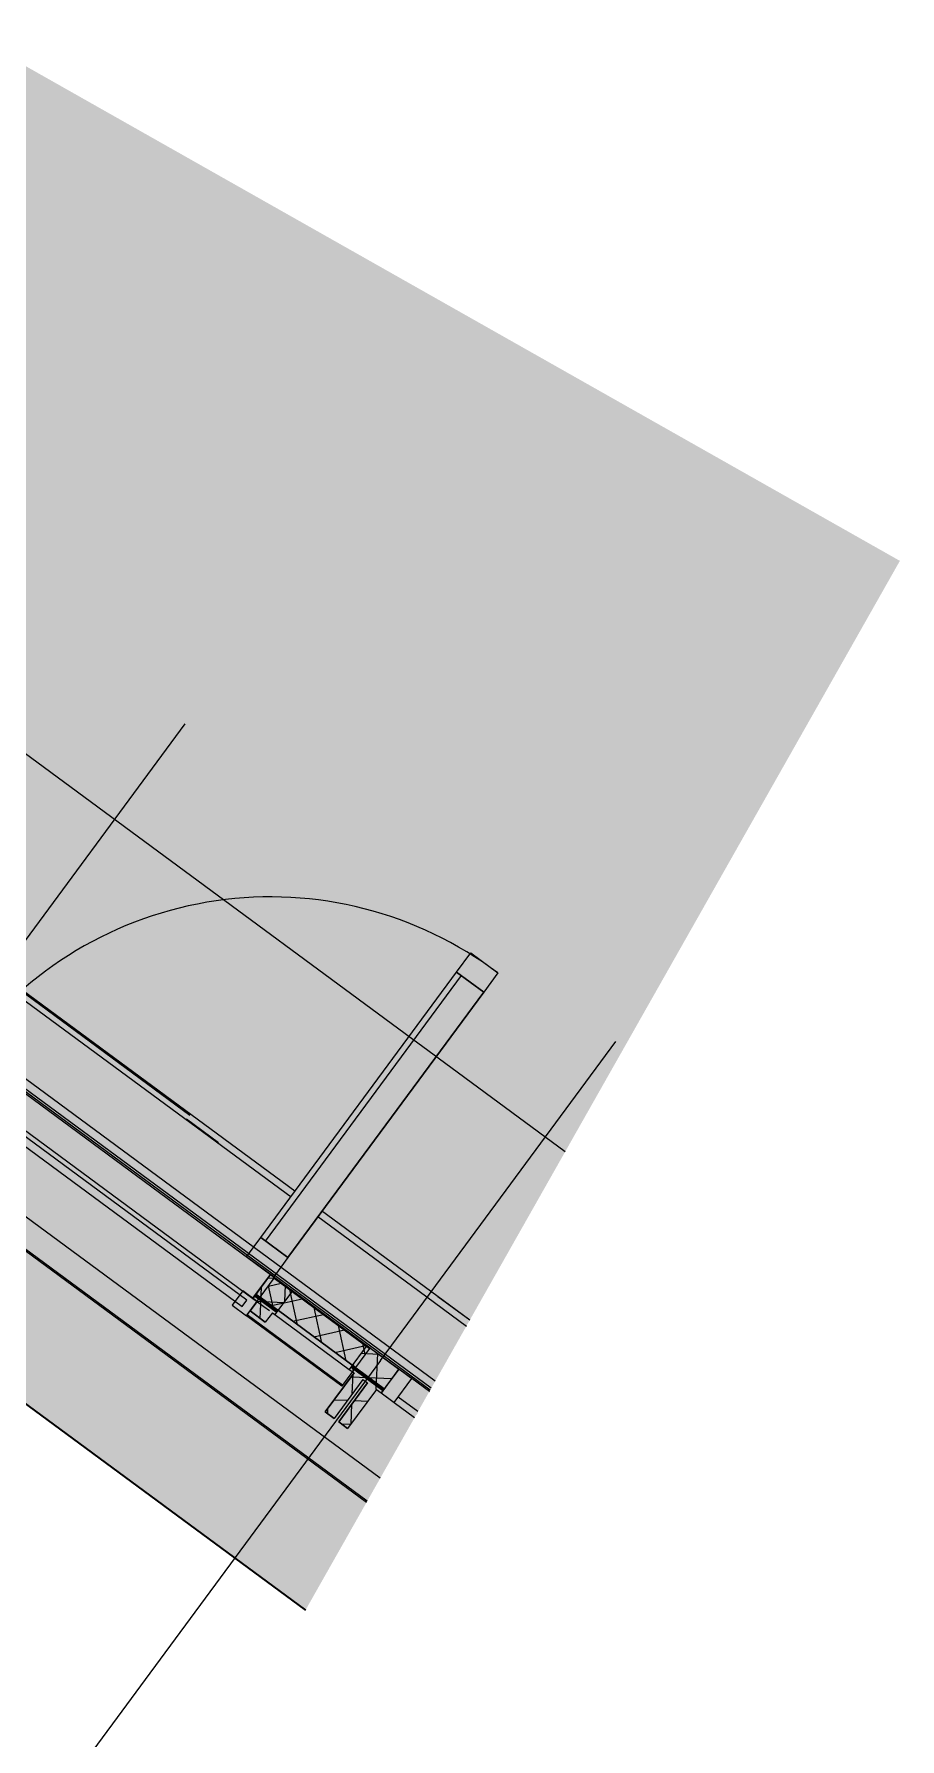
# Model space of a CAD drawing. Header units: metres. Extents: x -36 to 59, y 39 to 183.
# Drawn here: x 16.638 to 18.822, y 149.088 to 153.39 of the extents above; entities that cross this region are included whole.
import ezdxf

# ---------------------------------------------------------------- set-up
doc = ezdxf.new("R2010")
doc.units = ezdxf.units.M
doc.header["$MEASUREMENT"] = 0
for name, pattern in [('Achse', [0.0023, 0.0015, -0.0008]), ('Punktlinie', [0.0035, 0, -0.0035]), ('Strichlinie-über-Schnitt', [0.0023, 0.0008, -0.0015]), ('Strichlinie_ eng', [0.0023, 0.0015, -0.0008]), ('Strichpunktlinie', [0.006703, 0.003528, -0.001764, 0, -0.001411]), ('Wipeout_Contour', [1, 0, -1])]:
    doc.linetypes.add(name, pattern=pattern)
for name, color, linetype in [('00  Raster', 7, 'Continuous'), ('00  Raster Ausbau', 7, 'Continuous'), ('10  Decken', 7, 'Continuous'), ('10  Fassade', 7, 'Continuous'), ('10  Fassade_Deckschraffur', 7, 'Continuous'), ('10  Fassade_Schnittschraffur', 7, 'Continuous'), ('10  Wand Massiv_Deckschraffur', 7, 'Continuous'), ('10  Wand Massiv_Fenster', 7, 'Continuous'), ('20  Absturzsicherung', 7, 'Continuous'), ('Neubau_10  Treppen + Rampen', 7, 'Continuous'), ('Neubau_20  Boden Aufbauten', 7, 'Continuous'), ('Neubau_20  Decke Abhangdecke', 7, 'Continuous'), ('Neubau_50  NUF - Raumstempel', 7, 'Continuous')]:
    doc.layers.add(name, color=color, linetype=linetype)
pattern_1 = [(87.605446, (0, 0), (-0.059947608, 0.002506841), []), (177.605446, (0, 0), (0.002506841, 0.059947608), [])]

msp = doc.modelspace()

# ---------------------------------------------------------------- hatches: boundary and pattern name
at = {"layer": '10  Wand Massiv_Deckschraffur', "linetype": 'Continuous', "lineweight": 0, "true_color": 0xffffff}
msp.add_hatch(color=7, dxfattribs=at).paths.add_polyline_path([(13.7583, 152.6127), (17.5506, 149.816), (17.7367, 150.1447), (13.9808, 152.9145)])

# ---------------------------------------------------------------- linework, layer by layer
at = {"layer": '00  Raster Ausbau', "color": 9, "linetype": 'Achse', "lineweight": 18, "ltscale": 1000}
msp.add_line((16.9183, 149.2386), (16.3248, 148.4338), dxfattribs=at)
at = {"layer": '10  Wand Massiv_Fenster', "color": 7, "linetype": 'Continuous', "lineweight": 25, "ltscale": 1000}
for p, q in [((17.7367, 150.1447), (13.9808, 152.9145)), ((17.5506, 149.816), (13.7583, 152.6127))]:
    msp.add_line(p, q, dxfattribs=at)

# ---------------------------------------------------------------- next in the draw order: wipeouts: each hides what was drawn before it
at = {"color": 254, "linetype": 'Wipeout_Contour', "lineweight": 0, "ltscale": 608.678738}
msp.add_wipeout([(17.6396, 149.9733), (17.7367, 150.1447), (14.3396, 152.6498), (14.2235, 152.4925)], dxfattribs=at).dxf.layer = '10  Fassade_Deckschraffur'

# ---------------------------------------------------------------- next in the draw order: wipeouts: each hides what was drawn before it
at = {"color": 254, "linetype": 'Wipeout_Contour', "lineweight": 0, "ltscale": 607.283431}
msp.add_wipeout([(17.4781, 149.6881), (17.5109, 149.746), (14.0696, 152.2837), (14.0304, 152.2306)], dxfattribs=at).dxf.layer = '10  Fassade_Deckschraffur'

# ---------------------------------------------------------------- next in the draw order: wipeouts: each hides what was drawn before it
at = {"color": 254, "linetype": 'Wipeout_Contour', "lineweight": 0, "ltscale": 1221.997404}
msp.add_wipeout([(14.0696, 152.2837), (17.5109, 149.746), (17.6011, 149.9053), (14.1775, 152.43), (14.1491, 152.3915), (14.1612, 152.3826), (14.1588, 152.3794), (14.1467, 152.3883)], dxfattribs=at).dxf.layer = '10  Fassade_Deckschraffur'

# ---------------------------------------------------------------- next in the draw order: wipeouts: each hides what was drawn before it
at = {"color": 254, "linetype": 'Wipeout_Contour', "lineweight": 0, "ltscale": 608.054013}
msp.add_wipeout([(17.6011, 149.9053), (17.6026, 149.9079), (14.1793, 152.4324), (14.1775, 152.43)], dxfattribs=at).dxf.layer = '10  Fassade_Deckschraffur'

# ---------------------------------------------------------------- next in the draw order: linework, layer by layer
at = {"layer": '10  Fassade', "color": 7, "linetype": 'Continuous', "lineweight": 13, "ltscale": 1000}
msp.add_line((17.4066, 149.8881), (17.4287, 149.8718), dxfattribs=at)
at = {"layer": '10  Fassade', "color": 7, "linetype": 'Strichlinie_ eng', "lineweight": 18, "ltscale": 1000, "flags": 128}
msp.add_lwpolyline([(17.4287, 149.8718), (17.4066, 149.8881)], dxfattribs=at)

# ---------------------------------------------------------------- next in the draw order: wipeouts: each hides what was drawn before it
at = {"color": 254, "linetype": 'Wipeout_Contour', "lineweight": 0, "ltscale": 608.297421}
msp.add_wipeout([(17.6344, 149.9642), (17.6369, 149.9686), (14.2203, 152.4881), (14.2174, 152.4841)], dxfattribs=at).dxf.layer = '10  Fassade_Deckschraffur'

# ---------------------------------------------------------------- next in the draw order: wipeouts: each hides what was drawn before it
at = {"color": 254, "linetype": 'Wipeout_Contour', "lineweight": 0, "ltscale": 608.180856}
msp.add_wipeout([(14.1812, 152.435), (17.6042, 149.9107), (17.6344, 149.9642), (14.2174, 152.4841)], dxfattribs=at).dxf.layer = '10  Fassade_Deckschraffur'

# ---------------------------------------------------------------- next in the draw order: linework, layer by layer
at = {"layer": '10  Fassade', "color": 7, "linetype": 'Continuous', "lineweight": 13, "ltscale": 1000}
msp.add_line((17.3724, 149.9133), (17.3945, 149.897), dxfattribs=at)
at = {"layer": '10  Fassade', "color": 7, "linetype": 'Strichlinie_ eng', "lineweight": 18, "ltscale": 1000, "flags": 128}
msp.add_lwpolyline([(17.3945, 149.897), (17.3724, 149.9133)], dxfattribs=at)

# ---------------------------------------------------------------- next in the draw order: wipeouts: each hides what was drawn before it
at = {"color": 254, "linetype": 'Wipeout_Contour', "lineweight": 0, "ltscale": 608.315998}
msp.add_wipeout([(14.2203, 152.4881), (17.6369, 149.9686), (17.6396, 149.9733), (14.2235, 152.4925)], dxfattribs=at).dxf.layer = '10  Fassade_Deckschraffur'

# ---------------------------------------------------------------- next in the draw order: linework, layer by layer
at = {"layer": '10  Decken', "color": 7, "linetype": 'Punktlinie', "lineweight": 13, "ltscale": 1000, "flags": 128}
msp.add_lwpolyline([(3.3511, 124.7377), (1.9323, 125.5327), (0.808, 123.5262), (0.6554, 123.6117), (0.7776, 123.8298), (-1.5997, 125.1618), (-1.8178, 125.284), (-0.6887, 127.2992), (-0.6102, 127.2552), (11.1177, 148.1866), (11.2573, 148.1084), (13.8532, 152.7414), (13.8969, 152.717), (13.9923, 152.8873), (17.7292, 150.1316)], dxfattribs=at)
at = {"layer": '10  Fassade', "color": 7, "linetype": 'Strichpunktlinie', "lineweight": 13, "ltscale": 1000}
msp.add_line((17.6498, 149.9913), (14.2358, 152.509), dxfattribs=at)
at = {"layer": '10  Fassade', "color": 7, "linetype": 'Continuous', "lineweight": 13, "ltscale": 1000}
for p, q in [((17.1826, 150.1682), (17.2212, 150.1397)), ((17.4672, 149.9956), (17.3945, 149.897)), ((17.4793, 149.9867), (17.4066, 149.8881)), ((17.4672, 149.9956), (17.4793, 149.9867))]:
    msp.add_line(p, q, dxfattribs=at)
at = {"layer": '10  Fassade', "color": 7, "linetype": 'Continuous', "lineweight": 18, "ltscale": 1000, "flags": 128}
for points in [[(17.7367, 150.1447), (14.3396, 152.6498)], [(17.6344, 149.9642), (14.2174, 152.4841)], [(17.6369, 149.9686), (14.2203, 152.4881)], [(17.6396, 149.9733), (14.2235, 152.4925)], [(17.6011, 149.9053), (14.1775, 152.43)], [(17.6026, 149.9079), (14.1793, 152.4324)], [(17.6042, 149.9107), (14.1812, 152.435)], [(17.5109, 149.746), (14.0696, 152.2837)], [(17.4781, 149.6881), (14.0304, 152.2306)]]:
    msp.add_lwpolyline(points, dxfattribs=at)
at = {"layer": '10  Fassade', "color": 7, "linetype": 'Strichlinie_ eng', "lineweight": 18, "ltscale": 1000, "flags": 128}
for points in [[(14.2179, 152.4849), (15.0892, 151.8424), (15.3447, 151.654), (16.0787, 151.1127), (16.4312, 150.8527), (17.2622, 150.2399), (17.5177, 150.0515), (17.6349, 149.9651)], [(14.1734, 152.4245), (15.0447, 151.782), (15.3002, 151.5936), (16.0342, 151.0523), (16.3867, 150.7924), (17.2177, 150.1796), (17.4732, 149.9911), (17.5977, 149.8993)], [(17.1826, 150.1682), (17.2004, 150.1923)], [(17.2212, 150.1397), (17.1826, 150.1682)], [(17.239, 150.1638), (17.2212, 150.1397)], [(17.3724, 149.9133), (17.4451, 150.0119)], [(17.4672, 149.9956), (17.3945, 149.897)], [(17.4066, 149.8881), (17.4793, 149.9867)], [(17.5014, 149.9703), (17.4287, 149.8718)]]:
    msp.add_lwpolyline(points, dxfattribs=at)
at = {"layer": 'Neubau_20  Boden Aufbauten', "color": 7, "linetype": 'Continuous', "lineweight": 13, "ltscale": 1000, "flags": 128}
msp.add_lwpolyline([(14.82, 154.3269), (14.4497, 153.673), (14.4366, 153.6803), (13.9915, 152.8858), (17.6093, 150.2179), (17.7284, 150.1301)], dxfattribs=at)
at = {"layer": 'Neubau_20  Decke Abhangdecke', "color": 7, "linetype": 'Strichlinie-über-Schnitt', "lineweight": 13, "ltscale": 1000, "flags": 128}
msp.add_lwpolyline([(14.817, 154.3286), (14.0119, 152.8916), (17.7353, 150.1423)], dxfattribs=at)

# ---------------------------------------------------------------- next in the draw order: wipeouts: each hides what was drawn before it
at = {"color": 254, "linetype": 'Wipeout_Contour', "lineweight": 0, "ltscale": 604.484788}
msp.add_wipeout([(17.2455, 150.1591), (17.433, 150.0208), (17.4775, 150.0812), (17.29, 150.2194)], dxfattribs=at).dxf.layer = '10  Fassade_Deckschraffur'
at = {"color": 254, "linetype": 'Wipeout_Contour', "lineweight": 0, "ltscale": 603.991774}
msp.add_wipeout([(17.5135, 149.9614), (17.5977, 149.8993), (17.6349, 149.9651), (17.558, 150.0218)], dxfattribs=at).dxf.layer = '10  Fassade_Deckschraffur'

# ---------------------------------------------------------------- next in the draw order: hatches: boundary and pattern name
at = {"layer": '10  Fassade', "linetype": 'Continuous', "lineweight": 0, "true_color": 0xffffff}
msp.add_hatch(color=7, dxfattribs=at).paths.add_polyline_path([(17.4143, 149.9786), (17.4161, 149.9811), (17.1755, 150.1585), (17.1737, 150.1561)])
at = {"layer": '10  Fassade_Schnittschraffur', "linetype": 'Continuous', "lineweight": 0, "true_color": 0xffffff}
for points in [[(17.3724, 149.9133), (17.3945, 149.897), (17.4672, 149.9956), (17.4451, 150.0119)], [(17.4287, 149.8718), (17.5014, 149.9703), (17.4793, 149.9867), (17.4066, 149.8881)]]:
    msp.add_hatch(color=7, dxfattribs=at).paths.add_polyline_path(points)
at = {"layer": '10  Fassade_Schnittschraffur', "linetype": 'Continuous', "lineweight": 13, "true_color": 0x000100}
h = msp.add_hatch(dxfattribs=at)
h.set_pattern_fill('Dämmung__hart_1_0002', color=98, style=0, pattern_type=2)
h.set_pattern_definition(pattern_1)
h.paths.add_polyline_path([(17.3724, 149.9133), (17.3945, 149.897), (17.4672, 149.9956), (17.4451, 150.0119)])
h = msp.add_hatch(dxfattribs=at)
h.set_pattern_fill('Dämmung__hart_1_0002', color=98, style=0, pattern_type=2)
h.set_pattern_definition(pattern_1)
h.paths.add_polyline_path([(17.4287, 149.8718), (17.5014, 149.9703), (17.4793, 149.9867), (17.4066, 149.8881)])

# ---------------------------------------------------------------- next in the draw order: linework, layer by layer
at = {"layer": '10  Fassade', "color": 7, "linetype": 'Continuous', "lineweight": 13, "ltscale": 1000}
for p, q in [((17.239, 150.1638), (17.2212, 150.1397)), ((17.239, 150.1638), (17.2455, 150.1591)), ((17.4775, 150.0812), (17.433, 150.0208)), ((17.4775, 150.0812), (17.558, 150.0218)), ((17.4451, 150.0119), (17.3724, 149.9133)), ((17.433, 150.0208), (17.4451, 150.0119)), ((17.5014, 149.9703), (17.4287, 149.8718)), ((17.5014, 149.9703), (17.5135, 149.9614))]:
    msp.add_line(p, q, dxfattribs=at)
at = {"layer": '10  Fassade', "color": 7, "linetype": 'Continuous', "lineweight": 18, "ltscale": 1000, "flags": 128}
for points in [[(17.29, 150.2194), (17.4775, 150.0812)], [(17.2455, 150.1591), (17.433, 150.0208)], [(17.558, 150.0218), (17.6349, 149.9651)], [(17.5135, 149.9614), (17.5977, 149.8993)]]:
    msp.add_lwpolyline(points, dxfattribs=at)
msp.add_lwpolyline([(17.4143, 149.9786), (17.1737, 150.1561), (17.1755, 150.1585), (17.4161, 149.9811)], close=True, dxfattribs=at)

# ---------------------------------------------------------------- next in the draw order: wipeouts: each hides what was drawn before it
at = {"color": 254, "linetype": 'Wipeout_Contour', "lineweight": 0, "ltscale": 605.808049}
msp.add_wipeout([(16.4229, 150.7657), (17.1899, 150.2), (17.2344, 150.2604), (16.4674, 150.826)], dxfattribs=at).dxf.layer = '10  Fassade_Deckschraffur'

# ---------------------------------------------------------------- next in the draw order: hatches: boundary and pattern name
at = {"layer": '10  Fassade', "linetype": 'Continuous', "lineweight": 13, "true_color": 0x000100}
h = msp.add_hatch(dxfattribs=at)
h.set_pattern_fill('Dämmung__hart_2_0002', color=98, style=0, pattern_type=2)
h.set_pattern_definition([(102.605446, (0, 0), (0.048794801, 0.0109118), []), (192.605446, (0, 0), (-0.0109118, 0.048794801), [])])
h.paths.add_polyline_path([(17.4488, 150.0253), (17.4844, 150.0736), (17.2437, 150.2511), (17.2081, 150.2028)])
at = {"layer": '10  Fassade', "linetype": 'Continuous', "lineweight": 0, "true_color": 0xffffff}
msp.add_hatch(color=7, dxfattribs=at).paths.add_polyline_path([(17.4844, 150.0736), (17.4856, 150.0752), (17.2449, 150.2527), (17.2437, 150.2511)])
at = {"layer": '10  Fassade_Schnittschraffur', "linetype": 'Continuous', "lineweight": 0, "true_color": 0xffffff}
for points in [[(17.2343, 150.2605), (17.1898, 150.2002), (17.2344, 150.2604)], [(17.1899, 150.2), (17.2004, 150.1923), (17.239, 150.1638), (17.2455, 150.1591), (17.29, 150.2194), (17.2344, 150.2604)], [(17.2004, 150.1923), (17.1826, 150.1682), (17.2212, 150.1397), (17.239, 150.1638)]]:
    msp.add_hatch(color=7, dxfattribs=at).paths.add_polyline_path(points)
at = {"layer": '10  Fassade_Schnittschraffur', "linetype": 'Continuous', "lineweight": 13, "true_color": 0x000100}
h = msp.add_hatch(dxfattribs=at)
h.set_pattern_fill('Dämmung__hart_1_0002', color=98, style=0, pattern_type=2)
h.set_pattern_definition(pattern_1)
h.paths.add_polyline_path([(17.1899, 150.2), (17.2004, 150.1923), (17.239, 150.1638), (17.2455, 150.1591), (17.29, 150.2194), (17.2344, 150.2604)])
h = msp.add_hatch(dxfattribs=at)
h.set_pattern_fill('Dämmung__hart_1_0002', color=98, style=0, pattern_type=2)
h.set_pattern_definition(pattern_1)
h.paths.add_polyline_path([(17.2004, 150.1923), (17.1826, 150.1682), (17.2212, 150.1397), (17.239, 150.1638)])

# ---------------------------------------------------------------- next in the draw order: linework, layer by layer
at = {"layer": '00  Raster Ausbau', "color": 9, "linetype": 'Achse', "lineweight": 18, "ltscale": 1000}
msp.add_line((16.4253, 150.8447), (17.0188, 151.6495), dxfattribs=at)
at = {"layer": '10  Fassade', "color": 7, "linetype": 'Continuous', "lineweight": 13, "ltscale": 1000}
for p, q in [((17.2344, 150.2604), (17.1899, 150.2)), ((17.2344, 150.2604), (17.29, 150.2194)), ((17.2004, 150.1923), (17.1826, 150.1682)), ((17.1899, 150.2), (17.2004, 150.1923)), ((17.29, 150.2194), (17.2455, 150.1591))]:
    msp.add_line(p, q, dxfattribs=at)
at = {"layer": '10  Fassade', "color": 7, "linetype": 'Continuous', "lineweight": 18, "ltscale": 1000, "flags": 128}
for points in [[(16.4674, 150.826), (17.2344, 150.2604)], [(16.4229, 150.7657), (17.1899, 150.2)]]:
    msp.add_lwpolyline(points, dxfattribs=at)
for points in [[(17.2344, 150.2604), (17.1898, 150.2002)], [(17.4488, 150.0253), (17.2081, 150.2028), (17.2437, 150.2511), (17.4844, 150.0736)], [(17.4844, 150.0736), (17.2437, 150.2511), (17.2449, 150.2527), (17.4856, 150.0752)], [(17.4161, 149.9811), (17.1755, 150.1585), (17.2081, 150.2028), (17.4488, 150.0253)]]:
    msp.add_lwpolyline(points, close=True, dxfattribs=at)

# ---------------------------------------------------------------- next in the draw order: wipeouts: each hides what was drawn before it
at = {"color": 254, "linetype": 'Wipeout_Contour', "lineweight": 0, "ltscale": 603.959208}
msp.add_wipeout([(17.5977, 149.8993), (17.6349, 149.9651), (17.5911, 149.9974), (17.5466, 149.937)], dxfattribs=at).dxf.layer = '10  Fassade_Deckschraffur'

# ---------------------------------------------------------------- next in the draw order: hatches: boundary and pattern name
at = {"layer": '10  Fassade_Schnittschraffur', "linetype": 'Continuous', "lineweight": 0, "true_color": 0xffffff}
for points in [[(17.433, 150.0208), (17.4451, 150.0119), (17.4672, 149.9956), (17.4793, 149.9867), (17.5014, 149.9703), (17.5135, 149.9614), (17.558, 150.0218), (17.4775, 150.0812)], [(17.558, 150.0218), (17.5135, 149.9614), (17.5581, 150.0217)], [(17.5136, 149.9613), (17.5466, 149.937), (17.5911, 149.9974), (17.5581, 150.0217)]]:
    msp.add_hatch(color=7, dxfattribs=at).paths.add_polyline_path(points)
at = {"layer": '10  Fassade_Schnittschraffur', "linetype": 'Continuous', "lineweight": 13, "true_color": 0x000100}
h = msp.add_hatch(dxfattribs=at)
h.set_pattern_fill('Dämmung__hart_1_0002', color=98, style=0, pattern_type=2)
h.set_pattern_definition(pattern_1)
h.paths.add_polyline_path([(17.433, 150.0208), (17.4451, 150.0119), (17.4672, 149.9956), (17.4793, 149.9867), (17.5014, 149.9703), (17.5135, 149.9614), (17.558, 150.0218), (17.4775, 150.0812)])

# ---------------------------------------------------------------- next in the draw order: linework, layer by layer
at = {"layer": '10  Fassade', "color": 7, "linetype": 'Continuous', "lineweight": 13, "ltscale": 1000}
msp.add_line((17.558, 150.0218), (17.5135, 149.9614), dxfattribs=at)
at = {"layer": '10  Fassade', "color": 7, "linetype": 'Continuous', "lineweight": 18, "ltscale": 1000}
for p, q in [((17.6349, 149.9651), (17.5911, 149.9974)), ((17.5466, 149.937), (17.5977, 149.8993)), ((17.6062, 149.9142), (17.5567, 149.9507))]:
    msp.add_line(p, q, dxfattribs=at)
at = {"layer": '10  Fassade', "color": 7, "linetype": 'Continuous', "lineweight": 18, "ltscale": 1000, "flags": 128}
for points in [[(17.5135, 149.9614), (17.5139, 149.9611), (17.5581, 150.0217)], [(17.5136, 149.9613), (17.5466, 149.937), (17.5911, 149.9974), (17.5581, 150.0217)]]:
    msp.add_lwpolyline(points, close=True, dxfattribs=at)

# ---------------------------------------------------------------- next in the draw order: wipeouts: each hides what was drawn before it
at = {"color": 254, "linetype": 'Wipeout_Contour', "lineweight": 0, "ltscale": 606.703697}
msp.add_wipeout([(17.2095, 150.3533), (17.2779, 150.3029), (17.7721, 150.973), (17.7037, 151.0234)], dxfattribs=at).dxf.layer = '10  Fassade_Schnittschraffur'

# ---------------------------------------------------------------- next in the draw order: hatches: boundary and pattern name
at = {"layer": '10  Fassade_Schnittschraffur', "linetype": 'Continuous', "lineweight": 0, "true_color": 0xffffff}
for points in [[(17.7037, 151.0234), (17.7721, 150.973), (17.8077, 151.0213), (17.7393, 151.0717)], [(17.1739, 150.305), (17.2423, 150.2546), (17.2779, 150.3029), (17.2095, 150.3533)]]:
    msp.add_hatch(color=7, dxfattribs=at).paths.add_polyline_path(points)

# ---------------------------------------------------------------- next in the draw order: linework, layer by layer
at = {"layer": '00  Raster Ausbau', "color": 9, "linetype": 'Achse', "lineweight": 18, "ltscale": 1000}
msp.add_line((17.5118, 150.0434), (18.1053, 150.8483), dxfattribs=at)
at = {"layer": '10  Fassade', "color": 7, "linetype": 'Continuous', "lineweight": 18, "ltscale": 1000}
for p, q in [((17.2095, 150.3533), (17.7037, 151.0234)), ((17.2216, 150.3444), (17.7158, 151.0145)), ((17.2779, 150.3029), (17.7721, 150.973))]:
    msp.add_line(p, q, dxfattribs=at)
at = {"layer": '10  Fassade', "color": 7, "linetype": 'Continuous', "lineweight": 18, "ltscale": 1000, "flags": 128}
for points in [[(17.7037, 151.0234), (17.7393, 151.0717), (17.8077, 151.0213), (17.7721, 150.973)], [(17.2095, 150.3533), (17.7037, 151.0234), (17.7721, 150.973), (17.2779, 150.3029)], [(17.1739, 150.305), (17.2095, 150.3533), (17.2779, 150.3029), (17.2423, 150.2546)]]:
    msp.add_lwpolyline(points, close=True, dxfattribs=at)
at = {"layer": '10  Fassade', "color": 7, "linetype": 'Continuous', "lineweight": 13, "ltscale": 1000}
msp.add_arc((17.2343, 150.2605), 0.9526, 52.9919, 143.5933, dxfattribs=at)

# ---------------------------------------------------------------- next in the draw order: wipeouts: each hides what was drawn before it
at = {"color": 254, "linetype": 'Wipeout_Contour', "lineweight": 0, "ltscale": 604.344436}
msp.add_wipeout([(16.2454, 150.5922), (17.4761, 149.6846), (17.4781, 149.6881), (16.2477, 150.5954)], dxfattribs=at).dxf.layer = '10  Fassade_Deckschraffur'

# ---------------------------------------------------------------- next in the draw order: hatches: boundary and pattern name
at = {"layer": '20  Absturzsicherung', "linetype": 'Continuous', "lineweight": 0, "true_color": 0xffffff}
for points in [[(17.163, 150.1795), (17.1749, 150.1956), (16.4256, 150.7482), (16.4137, 150.7321)], [(17.1737, 150.1561), (17.2004, 150.1923), (17.1642, 150.219), (17.1375, 150.1828)]]:
    msp.add_hatch(color=7, dxfattribs=at).paths.add_polyline_path(points)
at = {"layer": 'Neubau_10  Treppen + Rampen', "linetype": 'Continuous', "lineweight": 0, "true_color": 0x8f8f8f}
msp.add_hatch(color=252, dxfattribs=at).paths.add_polyline_path([(17.3227, 149.4136), (18.8217, 152.0611), (1.2236, 162.0253), (0.6998, 161.0905), (9.3112, 156.2655), (8.937, 155.5976)])

# ---------------------------------------------------------------- next in the draw order: linework, layer by layer
at = {"layer": '00  Raster', "color": 7, "linetype": 'Strichpunktlinie', "lineweight": 13, "ltscale": 1000}
msp.add_line((17.9774, 150.5699), (6.4769, 159.0508), dxfattribs=at)
at = {"layer": '00  Raster Ausbau', "color": 9, "linetype": 'Achse', "lineweight": 18, "ltscale": 1000}
msp.add_line((17.5118, 150.0434), (16.9183, 149.2386), dxfattribs=at)
at = {"layer": '10  Fassade', "color": 7, "linetype": 'Continuous', "lineweight": 25, "ltscale": 1000, "flags": 128}
for points in [[(17.4761, 149.6846), (16.2454, 150.5922)], [(17.4781, 149.6881), (16.2477, 150.5954)]]:
    msp.add_lwpolyline(points, dxfattribs=at)
at = {"layer": '20  Absturzsicherung', "color": 7, "linetype": 'Continuous', "lineweight": 18, "ltscale": 1000, "flags": 128}
for points in [[(17.163, 150.1795), (17.1749, 150.1956), (16.4256, 150.7482), (16.4137, 150.7321)], [(17.1737, 150.1561), (17.2004, 150.1923), (17.1642, 150.219), (17.1375, 150.1828)]]:
    msp.add_lwpolyline(points, close=True, dxfattribs=at)
at = {"layer": 'Neubau_10  Treppen + Rampen', "color": 8, "linetype": 'Continuous', "lineweight": 35, "ltscale": 1000, "flags": 128}
msp.add_lwpolyline([(1.2236, 162.0253), (0.6998, 161.0905), (9.3112, 156.2655), (8.937, 155.5976), (17.3227, 149.4136)], dxfattribs=at)
at = {"layer": 'Neubau_50  NUF - Raumstempel', "color": 7, "linetype": 'Punktlinie', "lineweight": 13, "ltscale": 1000, "flags": 128}
msp.add_lwpolyline([(17.7367, 150.1447), (14.0119, 152.8916), (14.817, 154.3286)], dxfattribs=at)

doc.saveas('drawing.dxf')
